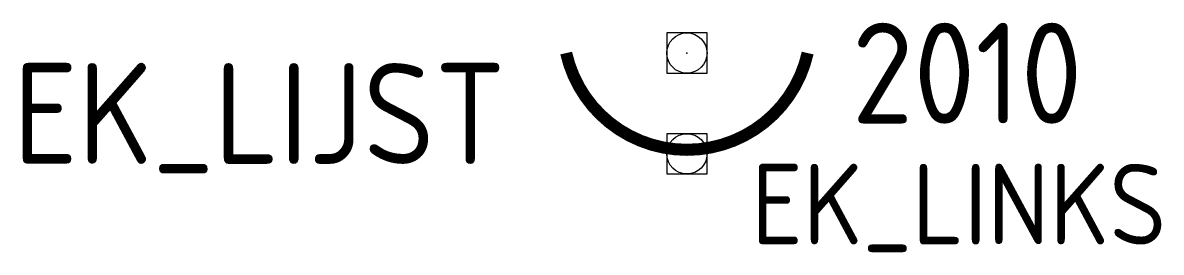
# Model space of a CAD drawing. Extents: x -16.5 to 11.8, y -2.4 to 3.3.
import ezdxf
from ezdxf.enums import TextEntityAlignment as Align

# ---------------------------------------------------------------- set-up
doc = ezdxf.new("R2010")
doc.units = 0
doc.header["$LTSCALE"] = 10
doc.header["$MEASUREMENT"] = 0
doc.header["$PDMODE"] = 96
doc.header["$PDSIZE"] = 1
doc.layers.get('0').update_dxf_attribs({"linetype": 'CONTINUOUS'})
for name, color, linetype in [('250', 6, 'CONTINUOUS'), ('C', 7, 'CONTINUOUS'), ('TKST2', 1, 'CONTINUOUS'), ('TKST3', 3, 'CONTINUOUS')]:
    doc.layers.add(name, color=color, linetype=linetype)
doc.styles.get("Standard").update_dxf_attribs({"font": 'ISO8'})

msp = doc.modelspace()

# ---------------------------------------------------------------- linework, layer by layer
msp.add_lwpolyline([(-3, 2.5, 0.3, 0.3, 0.8), (3, 2.5, 0.3, 0.3, 0)], format="xyseb")
at = {"layer": 'C', "color": 1}
msp.add_point((0, 2.5), dxfattribs=at)
at = {"layer": 'C', "color": 2}
msp.add_point((0, 0), dxfattribs=at)

# ---------------------------------------------------------------- texts
at = {"layer": '250'}
msp.add_attdef('2010', (4.095, 0.751), ':', height=2.5, dxfattribs=at)
at = {"layer": 'TKST2', "flags": 1}
msp.add_attdef('EK_LINKS', (1.595, -2.249), 'L', height=2, dxfattribs=at)
at = {"layer": 'TKST3'}
msp.add_attdef('EK_LIJST', text='-X', height=2.5, dxfattribs=at).set_placement((-4.5, -0.249), align=Align.RIGHT)

doc.saveas('drawing.dxf')
